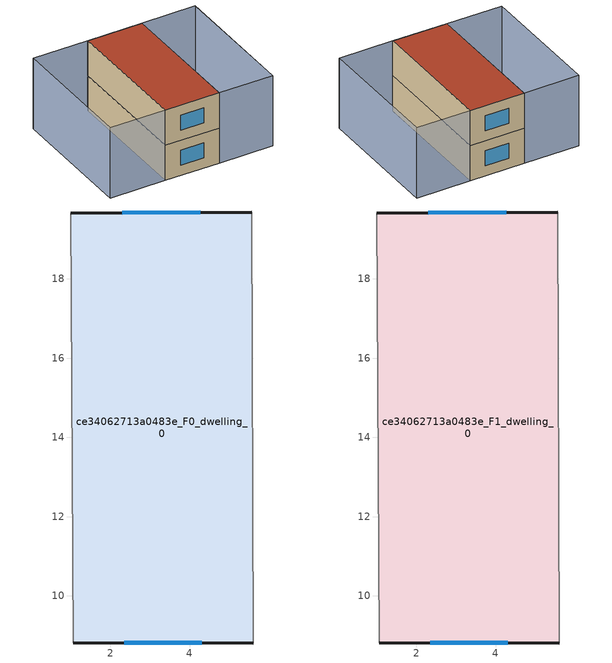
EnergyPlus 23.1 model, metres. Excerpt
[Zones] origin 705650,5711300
ce34062713a0483e_F0_dwelling_0
 floor ground (EU_floor_Construction): 5.56,19.69 5.6,8.81 1.06,8.82 1.01,19.66 z0
 wall outside (EU_wall_Construction): 5.56,19.69 1.01,19.66 / 1.06,8.82 5.6,8.81 z0:3
 wall adiabatic (EU_wall_Construction): 5.6,8.81 5.56,19.69 / 1.01,19.66 1.06,8.82 z0:3
 window (EU_Window_Construction): 4.26,19.68 2.3,19.67 / 2.35,8.82 4.31,8.81 z0.85:2.15
ce34062713a0483e_F1_dwelling_0
 floor to ce34062713a0483e_F0_dwelling_0 (EU_floor_Construction): 5.56,19.69 5.6,8.81 1.06,8.82 1,19.66 z3
 wall outside (EU_wall_Construction): 5.56,19.69 1.01,19.66 / 1.06,8.82 5.6,8.81 z3:6
 wall adiabatic (EU_wall_Construction): 5.6,8.81 5.56,19.69 / 1.01,19.66 1.06,8.82 z3:6
 window (EU_Window_Construction): 4.26,19.68 2.3,19.67 / 2.35,8.82 4.31,8.81 z3.85:5.15
 roof outside (EU_roof_Construction): 5.6,8.81 5.56,19.69 1.01,19.66 1.06,8.82 z6
shading: -3.57,19.63 -3.54,8.8 / 10.07,8.83 10.04,19.68 / 1.06,8.82 -3.54,8.8 / -3.54,8.8 -3.59,19.64 / -3.59,19.64 1.02,19.66 / 1.02,19.66 1.06,8.82 / 10.09,8.83 5.6,8.81 / 5.6,8.81 5.56,19.69 / 5.56,19.69 10.06,19.7 / 10.06,19.7 10.09,8.83 z0:6
[Building]
EU S2 Campaign: North Axis=0; Terrain=City; Solar Distribution=FullExterior
[Site:Location]
London: Latitude=51.5; Longitude=-0.5; Time Zone=0; Elevation=25
[SizingPeriod:WeatherFileDays]
AnnualSizingPeriod: Begin Month=1; Begin Day of Month=1; End Month=12; End Day of Month=31; Day of Week for Start Day=Monday; Use Weather File Daylight Saving Period=No; Use Weather File Rain and Snow Indicators=No
[MATERIAL]
EU_InternalMass_Material: Roughness=MediumRough; Thickness=0.1; Conductivity=1; Density=1800; Specific Heat=900; Thermal Absorptance=0.9; Solar Absorptance=0.7; Visible Absorptance=0.7
[MATERIAL:NOMASS] Roughness=MediumRough; Thermal Absorptance=0.9; Solar Absorptance=0.7; Visible Absorptance=0.7
Name | Thermal Resistance
EU_wall_NoMass | 0.71061
EU_roof_NoMass | 2.41608
EU_floor_NoMass | 1.75078
[WINDOWMATERIAL:SIMPLEGLAZINGSYSTEM]
EU_Window_SimpleGlazing: UFactor=2.64892; Solar Heat Gain Coefficient=0.76; Visible Transmittance=0.76
[CONSTRUCTION]
EU_wall_Construction: EU_wall_NoMass
EU_roof_Construction: EU_roof_NoMass
EU_floor_Construction: EU_floor_NoMass
EU_Window_Construction: EU_Window_SimpleGlazing
EU_InternalMass_Construction: EU_InternalMass_Material
[ZONE] Type=1; Multiplier=1; Ceiling Height=autocalculate; Volume=148.14; Floor Area=autocalculate; Part of Total Floor Area=Yes
ce34062713a0483e_F0_dwelling_0; ce34062713a0483e_F1_dwelling_0
[INTERNALMASS] Construction=EU_InternalMass_Construction; Surface Area=49.3801
Name | Zone or ZoneList
ce34062713a0483e_F0_dwelling_0_EU_InternalMass | ce34062713a0483e_F0_dwelling_0
ce34062713a0483e_F1_dwelling_0_EU_InternalMass | ce34062713a0483e_F1_dwelling_0
[OTHEREQUIPMENT] Fuel Type=Electricity; Design Level Calculation Method=Watts/Area; Power per Zone Floor Area=1; Fraction Latent=0; Fraction Radiant=0; Fraction Lost=0; Carbon Dioxide Generation Rate=0; EndUse Subcategory=EU_Step8_InternalGains
Name | Zone or ZoneList or Space or SpaceList | Schedule
EU_Step8_InternalGain_ce34062713a0483e_F0_dwelling_0_f000 | ce34062713a0483e_F0_dwelling_0 | EU_Step8_GainSchedule_ce34062713a0483e_F0_dwelling_0_f000
EU_Step8_InternalGain_ce34062713a0483e_F1_dwelling_0_f000 | ce34062713a0483e_F1_dwelling_0 | EU_Step8_GainSchedule_ce34062713a0483e_F1_dwelling_0_f000
[ZONEVENTILATION:DESIGNFLOWRATE] Schedule=EU_AlwaysOn; Design Flow Rate Calculation Method=AirChanges/Hour; Air Changes per Hour=0.496673; Ventilation Type=Natural; Fan Pressure Rise=0; Fan Total Efficiency=1; Constant Term Coefficient=1; Temperature Term Coefficient=0; Velocity Term Coefficient=0; Velocity Squared Term Coefficient=0; Minimum Indoor Temperature=-100; Maximum Indoor Temperature=100; Delta Temperature=-100; Minimum Outdoor Temperature=-100; Maximum Outdoor Temperature=100; Maximum Wind Speed=40
Name | Zone or ZoneList or Space or SpaceList
EU_ConstantAir_ce34062713a0483e_F0_dwelling_0 | ce34062713a0483e_F0_dwelling_0
EU_ConstantAir_ce34062713a0483e_F1_dwelling_0 | ce34062713a0483e_F1_dwelling_0
[HVACTEMPLATE:THERMOSTAT] Constant Heating Setpoint=20; Constant Cooling Setpoint=50
EU_HeatOnly_ce34062713a0483e_F0_dwelling_0; EU_HeatOnly_ce34062713a0483e_F1_dwelling_0
[HVACTEMPLATE:ZONE:IDEALLOADSAIRSYSTEM] System Availability Schedule=EU_AlwaysOn; Maximum Heating Supply Air Temperature=50; Minimum Cooling Supply Air Temperature=13; Maximum Heating Supply Air Humidity Ratio=0.0156; Minimum Cooling Supply Air Humidity Ratio=0.0077; Heating Limit=NoLimit; Cooling Limit=NoLimit; Heating Availability Schedule=EU_AlwaysOn; Cooling Availability Schedule=EU_CoolingOff; Dehumidification Control Type=ConstantSensibleHeatRatio; Cooling Sensible Heat Ratio=0.7; Dehumidification Setpoint=60; Humidification Control Type=None; Humidification Setpoint=30; Outdoor Air Method=None; Outdoor Air Flow Rate per Person=0.00944; Outdoor Air Flow Rate per Zone Floor Area=0; Outdoor Air Flow Rate per Zone=0; Demand Controlled Ventilation Type=None; Outdoor Air Economizer Type=NoEconomizer; Heat Recovery Type=None; Sensible Heat Recovery Effectiveness=0.7; Latent Heat Recovery Effectiveness=0.65
Name | Template Thermostat
ce34062713a0483e_F0_dwelling_0 | EU_HeatOnly_ce34062713a0483e_F0_dwelling_0
ce34062713a0483e_F1_dwelling_0 | EU_HeatOnly_ce34062713a0483e_F1_dwelling_0
[SIZING:ZONE] Zone Cooling Design Supply Air Temperature Input Method=SupplyAirTemperature; Zone Cooling Design Supply Air Temperature=13; Zone Heating Design Supply Air Temperature Input Method=SupplyAirTemperature; Zone Heating Design Supply Air Temperature=50; Zone Cooling Design Supply Air Humidity Ratio=0.008; Zone Heating Design Supply Air Humidity Ratio=0.008; Cooling Design Air Flow Method=DesignDay; Cooling Design Air Flow Rate=0; Cooling Minimum Air Flow per Zone Floor Area=0.000762; Cooling Minimum Air Flow=0; Cooling Minimum Air Flow Fraction=0.2; Heating Design Air Flow Method=DesignDay; Heating Design Air Flow Rate=0; Heating Maximum Air Flow per Zone Floor Area=0.002032; Heating Maximum Air Flow=0.141576; Heating Maximum Air Flow Fraction=0.3; Account for Dedicated Outdoor Air System=No; Dedicated Outdoor Air System Control Strategy=NeutralSupplyAir; Dedicated Outdoor Air Low Setpoint Temperature for Design=autosize; Dedicated Outdoor Air High Setpoint Temperature for Design=autosize; Zone Load Sizing Method=Sensible Load Only No Latent Load; Zone Latent Cooling Design Supply Air Humidity Ratio Input Method=HumidityRatioDifference; Zone Cooling Design Supply Air Humidity Ratio Difference=0.005; Zone Latent Heating Design Supply Air Humidity Ratio Input Method=HumidityRatioDifference; Zone Humidification Design Supply Air Humidity Ratio Difference=0.005
ce34062713a0483e_F0_dwelling_0; ce34062713a0483e_F1_dwelling_0
[SCHEDULE:CONSTANT]
Name | Hourly Value
EU_AlwaysOn | 1
EU_CoolingOff | 0
[SCHEDULE:FILE] Column Number=1; Rows to Skip at Top=0; Number of Hours of Data=8760; Column Separator=Comma; Interpolate to Timestep=No; Minutes per Item=60; Adjust Schedule for Daylight Savings=Yes
Name | File
EU_Step8_GainSchedule_ce34062713a0483e_F0_dwelling_0_f000 | ../../schedules/ce34062713a0483e/ce34062713a0483e_F0_dwelling_0_f000_gain.csv
EU_Step8_GainSchedule_ce34062713a0483e_F1_dwelling_0_f000 | ../../schedules/ce34062713a0483e/ce34062713a0483e_F1_dwelling_0_f000_gain.csv
